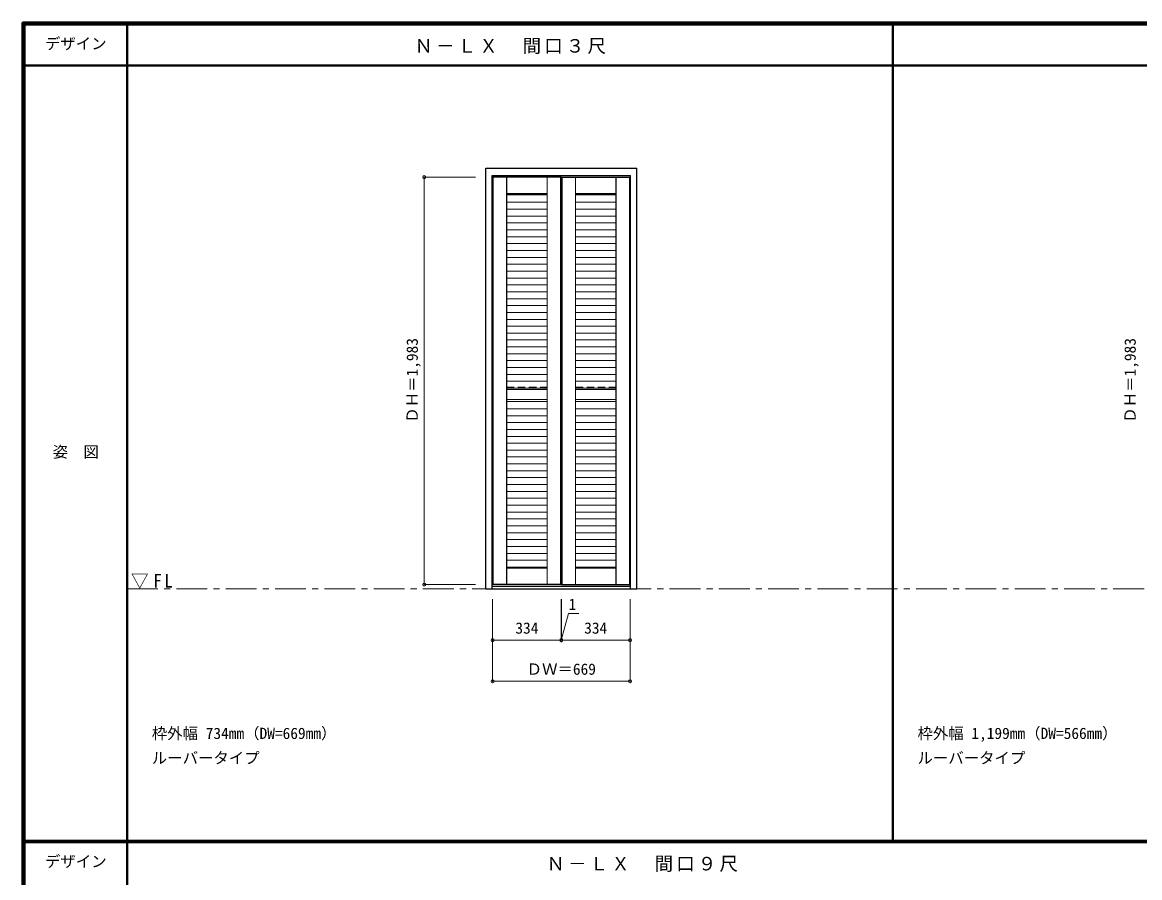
# Model space of a CAD drawing. Units: millimetres, scale not verified. Extents: x -6000 to 5700, y -4307 to 4260.
# Drawn here: x -6000 to -562, y 12 to 4175 of the extents above; entities that cross this region are included whole.
import ezdxf
from ezdxf.enums import TextEntityAlignment as Align

# ---------------------------------------------------------------- set-up
doc = ezdxf.new("R2010")
doc.units = ezdxf.units.MM
doc.header["$LTSCALE"] = 30
doc.header["$PDMODE"] = 32
doc.header["$PDSIZE"] = 15
doc.linetypes.add('CHAIN1', pattern=[8, 5, -1, 1, -1])
doc.linetypes.add('DASHED1', pattern=[1.8, 1.2, -0.6])
for name, color, linetype, lineweight in [('0-1_通り芯', 7, 'CHAIN1', 18), ('0-2_扉', 3, 'Continuous', 25), ('0-3_仕上げ', 7, 'Continuous', 18), ('0-4_枠', 3, 'Continuous', 25), ('0-B_寸法', 4, 'Continuous', 9), ('F-1_枠', 6, 'Continuous', 40)]:
    doc.layers.add(name, color=color, linetype=linetype, lineweight=lineweight)
doc.layers.add('0-A_文字', color=7, linetype='Continuous')
doc.layers.add('F-A_文字', color=7, linetype='Continuous')
doc.styles.add('ＭＳ ゴシック', font='')
doc.styles.get('ＭＳ ゴシック').set_extended_font_data('MS Gothic')

msp = doc.modelspace()

# ---------------------------------------------------------------- linework, layer by layer
at = {"layer": '0-1_通り芯'}
msp.add_line((-5490, 1418), (5690, 1418), dxfattribs=at)
at = {"layer": '0-2_扉'}
for p, q in [((-3711.17, 3421.5), (-3711.17, 1438.5)), ((-3377.17, 3421.5), (-3711.17, 3421.5)), ((-3377.17, 1438.5), (-3377.17, 3421.5)), ((-3376.17, 3421.5), (-3042.17, 3421.5)), ((-3376.17, 1438.5), (-3376.17, 3421.5)), ((-3042.17, 3421.5), (-3042.17, 1438.5)), ((-3377.17, 1438.5), (-3711.17, 1438.5)), ((-3376.17, 1438.5), (-3042.17, 1438.5))]:
    msp.add_line(p, q, dxfattribs=at)
at = {"layer": '0-3_仕上げ'}
for p, q in [((-3708.17, 3421.5), (-3708.17, 1438.5)), ((-3643.17, 3421.5), (-3643.17, 1438.5)), ((-3642.17, 3421.5), (-3642.17, 1438.5)), ((-3446.17, 1438.5), (-3446.17, 3421.5)), ((-3445.17, 1438.5), (-3445.17, 3421.5)), ((-3380.17, 3421.5), (-3380.17, 1438.5)), ((-3373.17, 3421.5), (-3373.17, 1438.5)), ((-3308.17, 3421.5), (-3308.17, 1438.5)), ((-3307.17, 3421.5), (-3307.17, 1438.5)), ((-3111.17, 1438.5), (-3111.17, 3421.5)), ((-3110.17, 1438.5), (-3110.17, 3421.5)), ((-3045.17, 3421.5), (-3045.17, 1438.5)), ((-3446.17, 3341.5), (-3642.17, 3341.5)), ((-3446.17, 3338.5), (-3642.17, 3338.5)), ((-3446.17, 3335.04), (-3642.17, 3335.04)), ((-3111.17, 3341.5), (-3307.17, 3341.5)), ((-3111.17, 3338.5), (-3307.17, 3338.5)), ((-3111.17, 3335.04), (-3307.17, 3335.04)), ((-3446.17, 3298.97), (-3642.17, 3298.97)), ((-3446.17, 3265.47), (-3642.17, 3265.47)), ((-3111.17, 3298.97), (-3307.17, 3298.97)), ((-3111.17, 3265.47), (-3307.17, 3265.47)), ((-3446.17, 3231.97), (-3642.17, 3231.97)), ((-3111.17, 3231.97), (-3307.17, 3231.97)), ((-3446.17, 3198.47), (-3642.17, 3198.47)), ((-3446.17, 3164.97), (-3642.17, 3164.97)), ((-3111.17, 3198.47), (-3307.17, 3198.47)), ((-3111.17, 3164.97), (-3307.17, 3164.97)), ((-3446.17, 3131.47), (-3642.17, 3131.47)), ((-3111.17, 3131.47), (-3307.17, 3131.47)), ((-3446.17, 3097.97), (-3642.17, 3097.97)), ((-3446.17, 3064.47), (-3642.17, 3064.47)), ((-3111.17, 3097.97), (-3307.17, 3097.97)), ((-3111.17, 3064.47), (-3307.17, 3064.47)), ((-3446.17, 3030.97), (-3642.17, 3030.97)), ((-3446.17, 2997.47), (-3642.17, 2997.47)), ((-3111.17, 3030.97), (-3307.17, 3030.97)), ((-3111.17, 2997.47), (-3307.17, 2997.47)), ((-3446.17, 2963.97), (-3642.17, 2963.97)), ((-3111.17, 2963.97), (-3307.17, 2963.97)), ((-3446.17, 2930.47), (-3642.17, 2930.47)), ((-3446.17, 2896.97), (-3642.17, 2896.97)), ((-3111.17, 2930.47), (-3307.17, 2930.47)), ((-3111.17, 2896.97), (-3307.17, 2896.97)), ((-3446.17, 2863.47), (-3642.17, 2863.47)), ((-3446.17, 2829.97), (-3642.17, 2829.97)), ((-3111.17, 2863.47), (-3307.17, 2863.47)), ((-3111.17, 2829.97), (-3307.17, 2829.97)), ((-3446.17, 2796.47), (-3642.17, 2796.47)), ((-3111.17, 2796.47), (-3307.17, 2796.47)), ((-3446.17, 2762.97), (-3642.17, 2762.97)), ((-3446.17, 2729.47), (-3642.17, 2729.47)), ((-3111.17, 2762.97), (-3307.17, 2762.97)), ((-3111.17, 2729.47), (-3307.17, 2729.47)), ((-3446.17, 2695.97), (-3642.17, 2695.97)), ((-3111.17, 2695.97), (-3307.17, 2695.97)), ((-3446.17, 2662.47), (-3642.17, 2662.47)), ((-3446.17, 2628.97), (-3642.17, 2628.97)), ((-3111.17, 2662.47), (-3307.17, 2662.47)), ((-3111.17, 2628.97), (-3307.17, 2628.97)), ((-3446.17, 2595.47), (-3642.17, 2595.47)), ((-3446.17, 2561.97), (-3642.17, 2561.97)), ((-3111.17, 2595.47), (-3307.17, 2595.47)), ((-3111.17, 2561.97), (-3307.17, 2561.97)), ((-3446.17, 2528.47), (-3642.17, 2528.47)), ((-3111.17, 2528.47), (-3307.17, 2528.47)), ((-3446.17, 2494.97), (-3642.17, 2494.97)), ((-3446.17, 2461.47), (-3642.17, 2461.47)), ((-3111.17, 2494.97), (-3307.17, 2494.97)), ((-3111.17, 2461.47), (-3307.17, 2461.47)), ((-3446.17, 2427.97), (-3642.17, 2427.97)), ((-3446.17, 2394.47), (-3642.17, 2394.47)), ((-3111.17, 2427.97), (-3307.17, 2427.97)), ((-3111.17, 2394.47), (-3307.17, 2394.47)), ((-3642.17, 2388.5), (-3446.17, 2388.5)), ((-3642.17, 2339.09), (-3446.17, 2339.09)), ((-3307.17, 2388.5), (-3111.17, 2388.5)), ((-3307.17, 2339.09), (-3111.17, 2339.09)), ((-3642.17, 2330.04), (-3446.17, 2330.04)), ((-3642.17, 2293.96), (-3446.17, 2293.96)), ((-3307.17, 2330.04), (-3111.17, 2330.04)), ((-3307.17, 2293.96), (-3111.17, 2293.96)), ((-3642.17, 2260.46), (-3446.17, 2260.46)), ((-3307.17, 2260.46), (-3111.17, 2260.46)), ((-3642.17, 2226.96), (-3446.17, 2226.96)), ((-3642.17, 2193.47), (-3446.17, 2193.47)), ((-3307.17, 2226.96), (-3111.17, 2226.96)), ((-3307.17, 2193.47), (-3111.17, 2193.47)), ((-3642.17, 2159.96), (-3446.17, 2159.96)), ((-3642.17, 2126.46), (-3446.17, 2126.46)), ((-3307.17, 2159.96), (-3111.17, 2159.96)), ((-3307.17, 2126.46), (-3111.17, 2126.46)), ((-3642.17, 2092.96), (-3446.17, 2092.96)), ((-3307.17, 2092.96), (-3111.17, 2092.96)), ((-3642.17, 2059.46), (-3446.17, 2059.46)), ((-3642.17, 2025.96), (-3446.17, 2025.96)), ((-3307.17, 2059.46), (-3111.17, 2059.46)), ((-3307.17, 2025.96), (-3111.17, 2025.96)), ((-3642.17, 1992.46), (-3446.17, 1992.46)), ((-3642.17, 1958.96), (-3446.17, 1958.96)), ((-3307.17, 1992.46), (-3111.17, 1992.46)), ((-3307.17, 1958.96), (-3111.17, 1958.96)), ((-3642.17, 1925.46), (-3446.17, 1925.46)), ((-3307.17, 1925.46), (-3111.17, 1925.46)), ((-3642.17, 1891.96), (-3446.17, 1891.96)), ((-3642.17, 1858.46), (-3446.17, 1858.46)), ((-3307.17, 1891.96), (-3111.17, 1891.96)), ((-3307.17, 1858.46), (-3111.17, 1858.46)), ((-3642.17, 1824.96), (-3446.17, 1824.96)), ((-3307.17, 1824.96), (-3111.17, 1824.96)), ((-3642.17, 1791.46), (-3446.17, 1791.46)), ((-3642.17, 1757.96), (-3446.17, 1757.96)), ((-3307.17, 1791.46), (-3111.17, 1791.46)), ((-3307.17, 1757.96), (-3111.17, 1757.96)), ((-3642.17, 1724.46), (-3446.17, 1724.46)), ((-3642.17, 1690.97), (-3446.17, 1690.97)), ((-3307.17, 1724.46), (-3111.17, 1724.46)), ((-3307.17, 1690.97), (-3111.17, 1690.97)), ((-3642.17, 1657.46), (-3446.17, 1657.46)), ((-3307.17, 1657.46), (-3111.17, 1657.46)), ((-3642.17, 1623.96), (-3446.17, 1623.96)), ((-3642.17, 1590.46), (-3446.17, 1590.46)), ((-3307.17, 1623.96), (-3111.17, 1623.96)), ((-3307.17, 1590.46), (-3111.17, 1590.46)), ((-3642.17, 1556.96), (-3446.17, 1556.96)), ((-3642.17, 1523.46), (-3446.17, 1523.46)), ((-3307.17, 1556.96), (-3111.17, 1556.96)), ((-3307.17, 1523.46), (-3111.17, 1523.46)), ((-3642.17, 1521.5), (-3446.17, 1521.5)), ((-3642.17, 1518.5), (-3446.17, 1518.5)), ((-3307.17, 1521.5), (-3111.17, 1521.5)), ((-3307.17, 1518.5), (-3111.17, 1518.5))]:
    msp.add_line(p, q, dxfattribs=at)
at = {"layer": '0-3_仕上げ', "linetype": 'DASHED1'}
for p, q in [((-3642.17, 2398.83), (-3446.17, 2398.83)), ((-3307.17, 2398.83), (-3111.17, 2398.83)), ((-3642.17, 2328.83), (-3446.17, 2328.83)), ((-3307.17, 2328.83), (-3111.17, 2328.83))]:
    msp.add_line(p, q, dxfattribs=at)
at = {"layer": '0-4_枠'}
for p, q in [((-3743.67, 3465), (-3009.67, 3465)), ((-3743.67, 1418), (-3743.67, 3465)), ((-3713.67, 3429), (-3039.67, 3429)), ((-3713.67, 1418), (-3713.67, 3429)), ((-3039.67, 1418), (-3039.67, 3429)), ((-3009.67, 1418), (-3009.67, 3465)), ((-3743.67, 1418), (-3009.67, 1418)), ((-3713.67, 1430), (-3039.67, 1430))]:
    msp.add_line(p, q, dxfattribs=at)
at = {"layer": '0-B_寸法'}
for p, q in [((-4043.67, 3421.5), (-4043.67, 1438.5)), ((-4043.67, 3421.5), (-3793.67, 3421.5)), ((-4043.67, 1438.5), (-3793.67, 1438.5)), ((-3711.17, 968), (-3711.17, 1368)), ((-3377.17, 1168), (-3377.17, 1368)), ((-3376.17, 1168), (-3376.17, 1368)), ((-3042.17, 968), (-3042.17, 1368)), ((-3376.67, 1168), (-3341.72, 1298.43)), ((-3341.72, 1298.43), (-3290.93, 1298.43)), ((-3711.17, 1168), (-3377.17, 1168)), ((-3377.17, 1168), (-3376.17, 1168)), ((-3376.17, 1168), (-3042.17, 1168)), ((-3711.17, 968), (-3042.17, 968))]:
    msp.add_line(p, q, dxfattribs=at)
at = {"layer": '0-B_寸法', "color": 7}
for p in [(-4043.67, 3421.5), (-4043.67, 1438.5), (-3711.17, 1168), (-3377.17, 1168), (-3376.17, 1168), (-3042.17, 1168), (-3711.17, 968), (-3042.17, 968)]:
    msp.add_point(p, dxfattribs=at)
at = {"layer": 'F-1_枠'}
for p, q in [((-6000, 4175), (5700, 4175)), ((-6000, 4175), (-6000, -4205)), ((-6000, 4170), (5700, 4170)), ((-6000, 4165), (5700, 4165)), ((-5995, 4175), (-5995, -4205)), ((-5990, 4175), (-5990, -4205)), ((-5490, 4175), (-5490, -3790)), ((-1763.33, 190.5), (-1763.33, 4175)), ((-6000, 3965), (5700, 3965)), ((-6000, 190.5), (5700, 190.5)), ((-6000, 187.5), (5700, 187.5)), ((-6000, 184.5), (5700, 184.5))]:
    msp.add_line(p, q, dxfattribs=at)

# ---------------------------------------------------------------- texts
at = {"layer": '0-A_文字', "style": 'ＭＳ ゴシック'}
for s, p in [('枠外幅 734mm（DW=669mm）', (-5370, 670.5)), ('枠外幅 1,199mm（DW=566mm）', (-1643.33, 670.5)), ('ルーバータイプ', (-5370, 550.5)), ('ルーバータイプ', (-1643.33, 550.5))]:
    msp.add_text(s, height=54.99, dxfattribs=at).set_placement(p, align=Align.BOTTOM_LEFT)
at = {"layer": '0-A_文字', "char_height": 65.98, "attachment_point": 7, "style": 'ＭＳ ゴシック'}
for s, insert in [('\\T1.17;Ｎ－ＬＸ\u3000間口３尺', (-4091.67, 4020)), ('\\T1.26;\\W0.95;▽FL', (-5471.25, 1418)), ('\\T1.17;Ｎ－ＬＸ\u3000間口９尺', (-3449.24, 39.5))]:
    msp.add_mtext(s, dxfattribs=dict(at, insert=insert))
at = {"layer": '0-B_寸法', "color": 7, "style": 'ＭＳ ゴシック'}
for p in [(-4058.67, 2226.25), (-564.5, 2226.25)]:
    msp.add_text('ＤＨ＝1,983', height=54.99, rotation=90, dxfattribs=at).set_placement(p, align=Align.BOTTOM_LEFT)
for s, p in [('1', (-3341.72, 1298.43)), ('334', (-3600.42, 1183)), ('334', (-3265.42, 1183)), ('ＤＷ＝669', (-3545.42, 983))]:
    msp.add_text(s, height=54.99, dxfattribs=at).set_placement(p, align=Align.BOTTOM_LEFT)
at = {"layer": 'F-A_文字', "style": 'ＭＳ ゴシック'}
for s, p in [('デザイン', (-5890, 4027.5)), ('姿\u3000図', (-5852.5, 2040.25)), ('デザイン', (-5890, 47))]:
    msp.add_text(s, height=54.99, dxfattribs=at).set_placement(p, align=Align.BOTTOM_LEFT)

doc.saveas('drawing.dxf')
